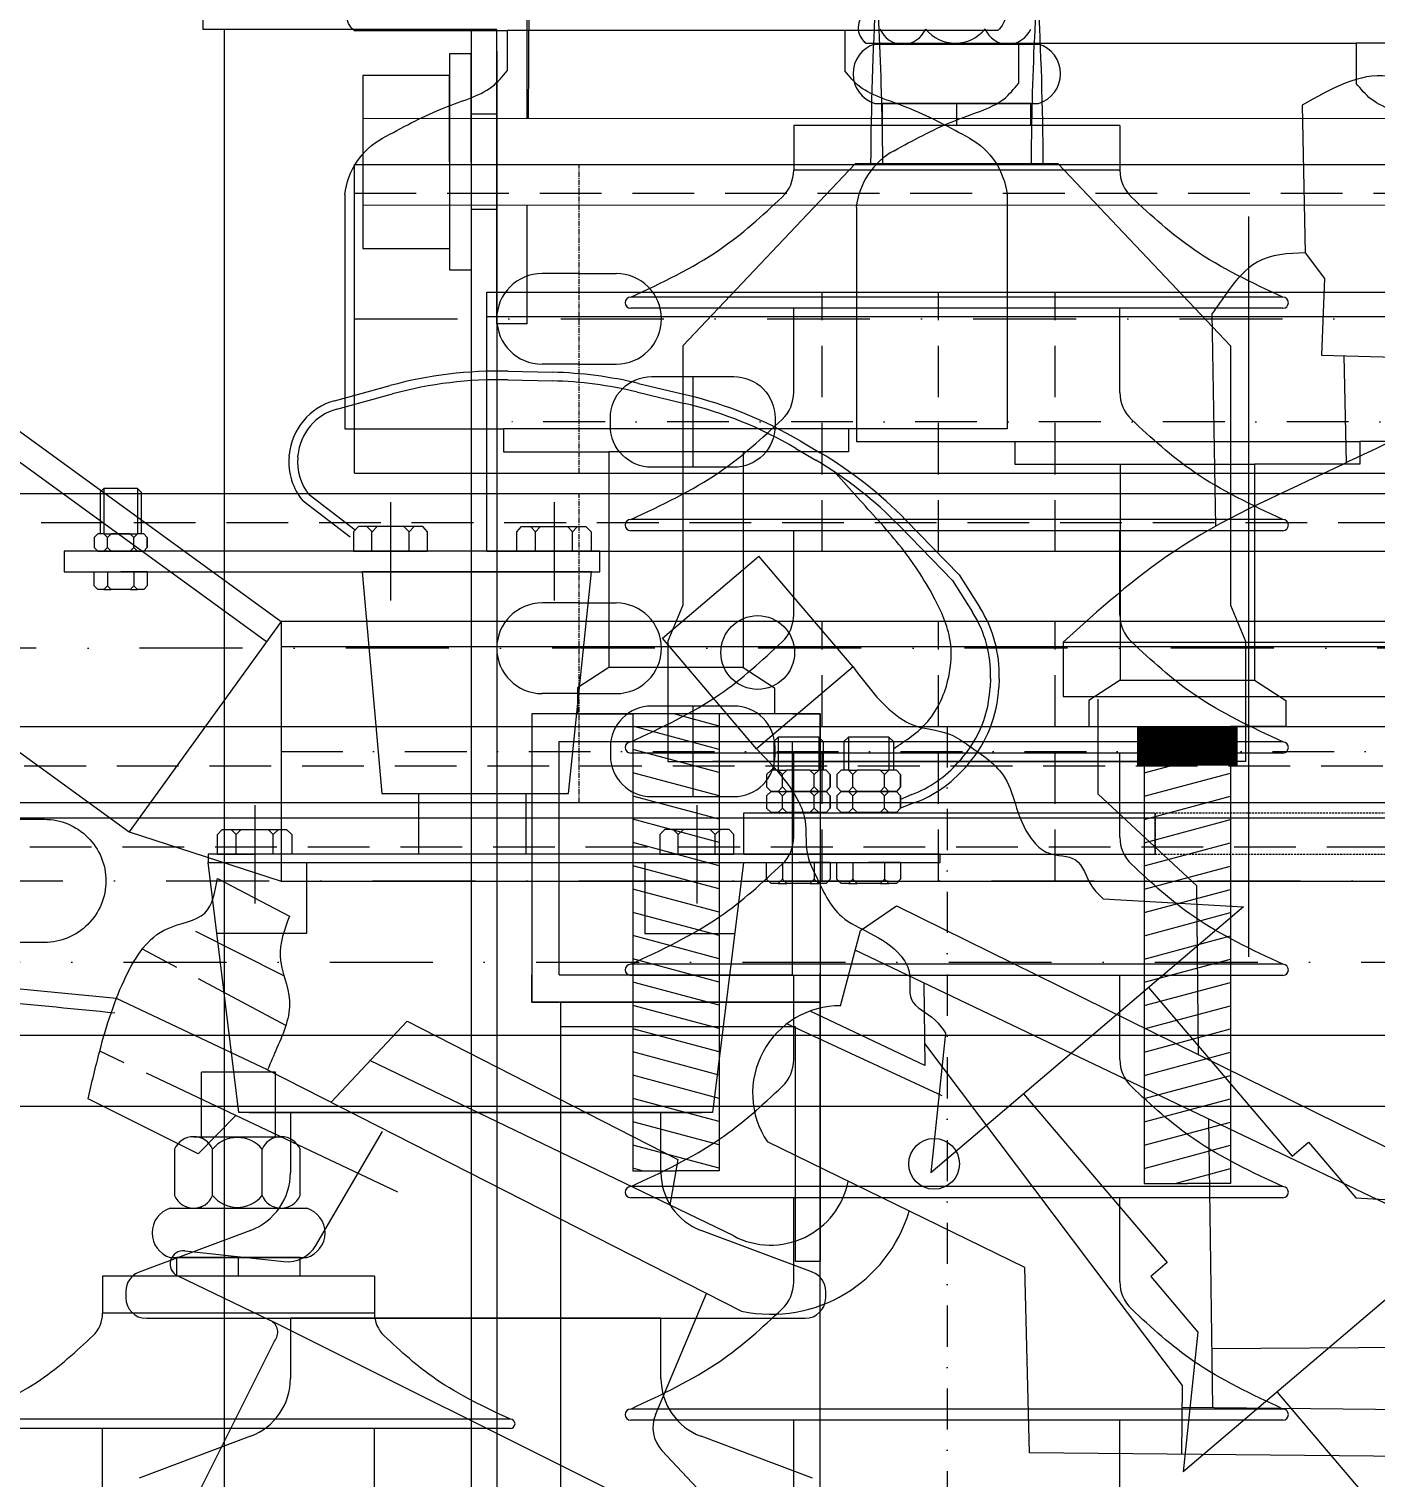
# Model space of a CAD drawing. Header units: metres. Extents: x -423681 to 482285, y -10923 to 168764.
# Drawn here: x -293.2 to 34, y 354.4 to 706.3 of the extents above; entities that cross this region are included whole.
import ezdxf

# ---------------------------------------------------------------- set-up
doc = ezdxf.new("R2010")
doc.units = ezdxf.units.M
for name, pattern in [('ACAD_ISO02W100', [15, 12, -3]), ('CENTER', [2, 1.25, -0.25, 0.25, -0.25]), ('DASHDOT', [1, 0.5, -0.25, 0, -0.25]), ('DASHED', [0.75, 0.5, -0.25])]:
    doc.linetypes.add(name, pattern=pattern)
for name, color, linetype in [('BAO', 7, 'Continuous'), ('CapDien', 10, 'CD_LINE'), ('DANTRAM', 7, 'Continuous'), ('DUONGTAM', 8, 'CENTER'), ('LOPCOT', 2, 'Continuous'), ('phoi', 7, 'Continuous'), ('TEX', 7, 'Continuous')]:
    doc.layers.add(name, color=color, linetype=linetype)
doc.linetypes.add('CD_LINE', pattern='A,10,-0.5,["CD",Standard,S=1,R=0,X=0,Y=-0.5],-2.5', length=13)
doc.linetypes.add('TRACKS', pattern='A,0.15,[130,ltypeshp.shx,S=0.25,R=0,X=0,Y=0],0.15', length=0.3)

# ---------------------------------------------------------------- blocks, each defined once
blk = doc.blocks.new('SUKP35_TR')
at = {"color": 30}
for p, q in [((-139.33, 558.36), (-115.91, 578.29)), ((-93.01, 551.38), (-115.91, 578.29)), ((-116.44, 531.46), (-139.33, 558.36)), ((-93.01, 551.38), (-116.44, 531.46)), ((1.86, 493.12), (-74.11, 428.48)), ((-32.23, 495.04), (1.86, 493.12)), ((-21.22, 473.49), (13.62, 432.54)), ((-70.55, 462.44), (-74.11, 428.48)), ((-51.59, 447.65), (-16.75, 406.7)), ((13.62, 432.54), (17.59, 435.92)), ((17.59, 435.92), (29.07, 422.43)), ((29.07, 422.43), (63.16, 420.52)), ((63.16, 420.52), (-12.81, 355.88)), ((-16.75, 406.7), (-20.72, 403.32)), ((-20.72, 403.32), (-9.25, 389.83)), ((-9.25, 389.83), (-12.81, 355.88)), ((9.99, 375.28), (44.82, 334.33))]:
    blk.add_line(p, q, dxfattribs=at)
blk.add_circle((-116.17, 554.87), 8.95, dxfattribs=at)
for points in [[(-93.01, 551.38), (-89.69, 546.91), (-85.75, 541.59), (-77.28, 536.14), (-70.59, 536.3), (-63.16, 530.99), (-55.8, 526.18), (-53.31, 516.54), (-50.53, 509.77), (-45.15, 505.18), (-37.69, 505.94), (-36.04, 498.64), (-33.23, 495.98), (-32.23, 495.04)], [(-116.44, 531.46), (-112.55, 527.46), (-107.93, 522.71), (-103.91, 513.48), (-105.14, 506.9), (-101.09, 498.72), (-97.52, 490.69), (-88.4, 486.68), (-82.17, 482.86), (-78.49, 476.81), (-80.44, 469.57), (-73.49, 466.77), (-71.32, 463.57), (-70.55, 462.44)]]:
    blk.add_open_spline(points, degree=3, knots=[0, 0, 0, 0, 16.503905, 19.584289, 29.853915, 34.987918, 46.787508, 54.694613, 64.021993, 68.347885, 75.125882, 82.683191, 86.809498, 86.809498, 86.809498, 86.809498], dxfattribs=at)
blk = doc.blocks.new('CSV(1)')
at = {"color": 245}
for p, q in [((-19.87, 451.16), (19.87, 451.16)), ((-13.1, 451.16), (12.41, 451.16)), ((-10.8, 451.16), (-10.8, 451.62)), ((10.8, 451.16), (10.8, 451.38)), ((-19.87, 436.76), (19.87, 436.76)), ((-18, 431.36), (-18, 436.76)), ((18, 436.76), (-18, 436.76)), ((10.8, 436.76), (-10.8, 436.76)), ((0, 431.36), (0, 436.76)), ((18, 431.36), (18, 436.76)), ((-39.6, 431.36), (-39.6, 420.56)), ((39.6, 431.36), (-39.6, 431.36)), ((39.6, 431.36), (39.6, 420.56)), ((39.6, 420.56), (-39.6, 420.56)), ((79.2, 389.7), (-79.2, 389.7)), ((79.2, 387), (-79.2, 387)), ((-39.6, 366.56), (-39.6, 387)), ((39.6, 366.56), (39.6, 387)), ((79.2, 335.7), (-79.2, 335.7)), ((79.2, 333), (-79.2, 333)), ((-39.6, 312.56), (-39.6, 333)), ((39.6, 312.56), (39.6, 333)), ((79.2, 281.7), (-79.2, 281.7)), ((79.2, 279), (-79.2, 279)), ((-39.6, 258.56), (-39.6, 279)), ((39.6, 258.56), (39.6, 279)), ((79.2, 227.7), (-79.2, 227.7)), ((79.2, 225), (-79.2, 225)), ((-39.6, 204.56), (-39.6, 225)), ((39.6, 204.56), (39.6, 225)), ((79.2, 173.7), (-79.2, 173.7)), ((79.2, 171), (-79.2, 171)), ((-39.6, 150.56), (-39.6, 171)), ((39.6, 150.56), (39.6, 171)), ((79.2, 119.7), (-79.2, 119.7)), ((79.2, 117), (-79.2, 117)), ((-39.6, 96.56), (-39.6, 117)), ((39.6, 96.56), (39.6, 117))]:
    blk.add_line(p, q, dxfattribs=at)
for centre, major_axis, start_param, end_param in [((-13.1, 457.19), (-0.01, 6.03), 1.971986, 4.308657), ((-0.34, 460.64), (0, 9.25), 2.250546, 4.033671), ((12.41, 457.19), (0, 6.03), 1.973257, 4.309928), ((-17.67, 443.96), (0, 7.53), 0.297029, 2.844564), ((17.67, 443.96), (0, 7.53), 3.438621, 5.986157), ((-48.6, 420.56), (6.36, 6.36), 4.68444, 5.497787), ((48.6, 420.56), (-6.36, 6.36), 0.785398, 1.598745), ((-79.2, 388.35), (-0.955, 0.955), -0.785398, 2.356194), ((79.2, 388.35), (0.955, 0.955), 3.926991, 7.068583), ((-48.6, 366.56), (6.36, 6.36), 4.68444, 5.497787), ((48.6, 366.56), (-6.36, 6.36), 0.785398, 1.598745), ((-79.2, 334.35), (-0.955, 0.955), -0.785398, 2.356194), ((79.2, 334.35), (0.955, 0.955), 3.926991, 7.068583), ((-48.6, 312.56), (6.36, 6.36), 4.68444, 5.497787), ((48.6, 312.56), (-6.36, 6.36), 0.785398, 1.598745), ((-79.2, 280.35), (-0.955, 0.955), -0.785398, 2.356194), ((79.2, 280.35), (0.955, 0.955), 3.926991, 7.068583), ((-48.6, 258.56), (6.36, 6.36), 4.68444, 5.497787), ((48.6, 258.56), (-6.36, 6.36), 0.785398, 1.598745), ((-79.2, 226.35), (-0.955, 0.955), -0.785398, 2.356194), ((79.2, 226.35), (0.955, 0.955), 3.926991, 7.068583), ((-48.6, 204.56), (6.36, 6.36), 4.68444, 5.497787), ((48.6, 204.56), (-6.36, 6.36), 0.785398, 1.598745), ((-79.2, 172.35), (-0.955, 0.955), -0.785398, 2.356194), ((79.2, 172.35), (0.955, 0.955), 3.926991, 7.068583), ((-48.6, 150.56), (6.36, 6.36), 4.68444, 5.497787), ((48.6, 150.56), (-6.36, 6.36), 0.785398, 1.598745), ((-79.2, 118.35), (-0.955, 0.955), -0.785398, 2.356194), ((79.2, 118.35), (0.955, 0.955), 3.926991, 7.068583)]:
    blk.add_ellipse(centre, major_axis=major_axis, ratio=1, start_param=start_param, end_param=end_param, dxfattribs=at)
for points in [[(-79.2, 389.7), (-71.74, 393.19), (-58.24, 399.49), (-47.25, 409.45), (-42.42, 414.02)], [(79.2, 389.7), (71.74, 393.19), (58.24, 399.49), (47.25, 409.45), (42.42, 414.02)], [(-79.2, 335.7), (-71.74, 339.19), (-58.24, 345.49), (-47.25, 355.45), (-42.42, 360.02)], [(79.2, 335.7), (71.74, 339.19), (58.24, 345.49), (47.25, 355.45), (42.42, 360.02)], [(-79.2, 281.7), (-71.74, 285.19), (-58.24, 291.49), (-47.25, 301.45), (-42.42, 306.02)], [(79.2, 281.7), (71.74, 285.19), (58.24, 291.49), (47.25, 301.45), (42.42, 306.02)], [(-79.2, 227.7), (-71.74, 231.19), (-58.24, 237.49), (-47.25, 247.45), (-42.42, 252.02)], [(79.2, 227.7), (71.74, 231.19), (58.24, 237.49), (47.25, 247.45), (42.42, 252.02)], [(-79.2, 173.7), (-71.74, 177.19), (-58.24, 183.49), (-47.25, 193.45), (-42.42, 198.02)], [(79.2, 173.7), (71.74, 177.19), (58.24, 183.49), (47.25, 193.45), (42.42, 198.02)], [(-79.2, 119.7), (-71.74, 123.19), (-58.24, 129.49), (-47.25, 139.45), (-42.42, 144.02)], [(79.2, 119.7), (71.74, 123.19), (58.24, 129.49), (47.25, 139.45), (42.42, 144.02)]]:
    blk.add_open_spline(points, degree=3, knots=[0, 0, 0, 0, 13.624335, 24.640842, 24.640842, 24.640842, 24.640842], dxfattribs=at)
blk = doc.blocks.new('ssaaads')
at = {"color": 30}
for p, q in [((764145.04, -242554.07), (764103.2, -242598.27)), ((764145.04, -242554.07), (764103.2, -242598.27)), ((764145.04, -242554.07), (764194.36, -242554.07)), ((764194.36, -242554.07), (764145.04, -242554.07)), ((764194.36, -242554.07), (764236.2, -242598.27)), ((764194.36, -242554.07), (764236.2, -242598.27)), ((764103.2, -242598.27), (764103.2, -242661.24)), ((764103.2, -242598.27), (764103.2, -242661.24)), ((764236.2, -242598.27), (764236.2, -242661.24)), ((764236.2, -242598.27), (764236.2, -242661.24)), ((764103.2, -242661.24), (764099.54, -242670.03)), ((764103.2, -242661.24), (764099.54, -242670.03)), ((764236.2, -242661.24), (764239.86, -242670.03)), ((764236.2, -242661.24), (764239.86, -242670.03)), ((764099.54, -242670.03), (764099.54, -242699.23)), ((764099.54, -242670.03), (764099.54, -242699.23)), ((764239.86, -242670.03), (764239.86, -242699.23)), ((764239.86, -242670.03), (764239.86, -242699.23)), ((764099.54, -242699.23), (764110.41, -242699.23)), ((764099.54, -242699.23), (764110.41, -242699.23)), ((764110.41, -242699.23), (764228.99, -242699.23)), ((764228.99, -242699.23), (764110.41, -242699.23)), ((764239.86, -242699.23), (764228.99, -242699.23)), ((764239.86, -242699.23), (764228.99, -242699.23))]:
    blk.add_line(p, q, dxfattribs=at)
for points, knots in [([(764068.67, -242261.6), (764085.22, -242283.64), (764139.94, -242361.43), (764176.17, -242411.08), (764188.02, -242480.23), (764190.38, -242526.1), (764190.64, -242554.07)], [0, 0, 0, 0, 49.856645, 119.034045, 180.781689, 256.504116, 256.504116, 256.504116, 256.504116]), ([(764270.73, -242261.6), (764254.18, -242283.64), (764199.46, -242361.43), (764163.23, -242411.08), (764151.38, -242480.23), (764149.02, -242526.1), (764148.76, -242554.07)], [0, 0, 0, 0, 49.856645, 119.034045, 180.781689, 256.504116, 256.504116, 256.504116, 256.504116]), ([(764050.3, -242301.72), (764053.31, -242306.06), (764056.33, -242310.41), (764061.88, -242318.35), (764064.39, -242321.93), (764068.46, -242327.71), (764102.19, -242375.21), (764104.47, -242378.42), (764105.19, -242379.44), (764106.62, -242381.47), (764107.34, -242382.47), (764109.46, -242385.46), (764110.85, -242387.43), (764114.95, -242393.25), (764117.57, -242397.03), (764122.48, -242404.42), (764124.78, -242408.03), (764128.99, -242415.07), (764130.9, -242418.5), (764133.15, -242422.98), (764133.69, -242424.09), (764134.61, -242426.08), (764135.01, -242426.96), (764135.63, -242428.4), (764135.88, -242428.97), (764136.31, -242430.01), (764136.5, -242430.49), (764136.88, -242431.45), (764137.07, -242431.93), (764137.62, -242433.4), (764137.98, -242434.4), (764139.03, -242437.43), (764139.69, -242439.52), (764141.54, -242445.9), (764142.61, -242450.38), (764144.5, -242459.78), (764145.32, -242464.69), (764146.34, -242471.88), (764146.63, -242474.01), (764147.05, -242477.4), (764147.2, -242478.64), (764147.65, -242482.4), (764147.92, -242484.91), (764148.45, -242489.94), (764148.69, -242492.45), (764149.38, -242500.01), (764149.77, -242505.05), (764150.78, -242520.23), (764151.22, -242530.4), (764151.56, -242545.1), (764151.63, -242549.58), (764151.67, -242554.07)], [19.221874, 19.221874, 19.221874, 19.221874, 45.606508, 45.606508, 67.21882, 67.21882, 80.420944, 80.420944, 86.529015, 86.529015, 92.637087, 92.637087, 104.853231, 104.853231, 129.285519, 129.285519, 153.717806, 153.717806, 178.150094, 178.150094, 186.32468, 186.32468, 192.861047, 192.861047, 197.148528, 197.148528, 200.748647, 200.748647, 204.348767, 204.348767, 211.549006, 211.549006, 225.949485, 225.949485, 254.27256, 254.27256, 282.595634, 282.595634, 294.279768, 294.279768, 300.975445, 300.975445, 314.3668, 314.3668, 327.758154, 327.758154, 354.540864, 354.540864, 408.106282, 408.106282, 431.532673, 431.532673, 431.532673, 431.532673]), ([(764289.1, -242301.72), (764286.09, -242306.06), (764283.07, -242310.41), (764277.52, -242318.35), (764275.01, -242321.93), (764270.94, -242327.71), (764237.21, -242375.21), (764234.93, -242378.42), (764234.21, -242379.44), (764232.78, -242381.47), (764232.06, -242382.47), (764229.94, -242385.46), (764228.55, -242387.43), (764224.45, -242393.25), (764221.84, -242397.03), (764216.92, -242404.42), (764214.62, -242408.03), (764210.41, -242415.07), (764208.5, -242418.5), (764206.25, -242422.98), (764205.71, -242424.09), (764204.79, -242426.08), (764204.39, -242426.96), (764203.77, -242428.4), (764203.52, -242428.97), (764203.09, -242430.01), (764202.9, -242430.49), (764202.52, -242431.45), (764202.33, -242431.93), (764201.78, -242433.4), (764201.42, -242434.4), (764200.37, -242437.43), (764199.71, -242439.52), (764197.86, -242445.9), (764196.79, -242450.38), (764194.9, -242459.78), (764194.08, -242464.69), (764193.06, -242471.88), (764192.78, -242474.01), (764192.35, -242477.4), (764192.2, -242478.64), (764191.75, -242482.4), (764191.48, -242484.91), (764190.95, -242489.94), (764190.71, -242492.45), (764190.02, -242500.01), (764189.63, -242505.05), (764188.62, -242520.23), (764188.19, -242530.4), (764187.84, -242545.1), (764187.77, -242549.58), (764187.73, -242554.07)], [19.221874, 19.221874, 19.221874, 19.221874, 45.606508, 45.606508, 67.21882, 67.21882, 80.420944, 80.420944, 86.529015, 86.529015, 92.637087, 92.637087, 104.853231, 104.853231, 129.285519, 129.285519, 153.717806, 153.717806, 178.150094, 178.150094, 186.32468, 186.32468, 192.861047, 192.861047, 197.148528, 197.148528, 200.748647, 200.748647, 204.348767, 204.348767, 211.549006, 211.549006, 225.949485, 225.949485, 254.27256, 254.27256, 282.595634, 282.595634, 294.279768, 294.279768, 300.975445, 300.975445, 314.3668, 314.3668, 327.758154, 327.758154, 354.540864, 354.540864, 408.106282, 408.106282, 431.532673, 431.532673, 431.532673, 431.532673])]:
    blk.add_open_spline(points, degree=3, knots=knots, dxfattribs=at)
blk = doc.blocks.new('SUKP35_CHIA_PHA')
at = {"xscale": -1}
blk.add_blockref('ssaaads', (764101.88, 243227.64), dxfattribs=at)
at = {"ltscale": 125}
blk.add_blockref('CSV(1)', (-67.82, 251.45), dxfattribs=at)
blk = doc.blocks.new('Chỗ thao tác CD (loại đơn)')
at = {"color": 0}
for p, q in [((-185.8, 692.69), (-185.8, 655.5)), ((-185.8, 692.6), (-185.8, 655.41))]:
    blk.add_line(p, q, dxfattribs=at)
for points in [[(216.61, 684.55), (-212.05, 684.5)], [(-212.05, 663.5), (216.61, 663.55)]]:
    blk.add_lwpolyline(points, dxfattribs=at)
at = {"layer": 'DANTRAM', "linetype": 'Continuous'}
for p, q in [((-250.9, 713.47), (-250.9, 706.12)), ((-172.15, 684.5), (-172.15, 713.47)), ((-179.5, 706.12), (-250.9, 706.12)), ((-245.65, -16.55), (-245.65, 706.12)), ((-185.8, 706.12), (-185.8, -16.55)), ((-179.5, 634.72), (-179.5, 706.12)), ((-179.5, 700.87), (-179.5, -16.55)), ((-191.05, 700.26), (-191.05, 647.76)), ((-185.8, 700.26), (-191.05, 700.26)), ((-185.8, 674.01), (-185.8, 700.26)), ((-212.05, 695.01), (-212.05, 653.01)), ((-191.05, 695.01), (-212.05, 695.01)), ((-191.05, 674.01), (-191.05, 695.01)), ((-179.5, 685.56), (-185.8, 685.56)), ((-179.5, 662.46), (-185.8, 662.46)), ((-172.15, 634.72), (-172.15, 663.5)), ((-212.05, 653.01), (-191.05, 653.01)), ((-191.05, 647.76), (-185.8, 647.76)), ((-172.15, 634.72), (-179.5, 634.72))]:
    blk.add_line(p, q, dxfattribs=at)
at = {"layer": 'LOPCOT', "color": 2}
blk.add_line((-171.83, 684.5), (-171.64, 713.47), dxfattribs=at)
blk = doc.blocks.new('TUBV_NHANH')
blk.add_blockref('Chỗ thao tác CD (loại đơn)', (0, 0))
blk = doc.blocks.new('TUBV_NHANHKEP')
at = {"color": 8, "linetype": 'DASHDOT', "ltscale": 50}
for p, q in [((-214.11, 635.89), (1307.02, 635.89)), ((309.78, 555.89), (-1211.35, 555.89))]:
    blk.add_line(p, q, dxfattribs=at)
at = {"layer": 'BAO', "color": 8, "linetype": 'DASHED', "ltscale": 30}
for p, q in [((-214.11, 666.39), (1307.02, 666.39)), ((309.78, 586.39), (-1211.35, 586.39))]:
    blk.add_line(p, q, dxfattribs=at)
at = {"layer": 'DANTRAM', "linetype": 'Continuous'}
for p, q in [((-214.11, 673.39), (1307.02, 673.39)), ((-214.11, 598.39), (-214.11, 673.39)), ((-159.55, 646.89), (-168.55, 646.89)), ((-159.55, 646.89), (-150.55, 646.89)), ((-159.55, 624.89), (-168.55, 624.89)), ((-159.55, 624.89), (-150.55, 624.89)), ((-214.11, 598.39), (1002.86, 598.39)), ((309.78, 593.39), (-1211.35, 593.39)), ((-159.55, 566.89), (-168.55, 566.89)), ((-159.55, 566.89), (-150.55, 566.89)), ((-159.55, 544.89), (-168.55, 544.89)), ((-159.55, 544.89), (-150.55, 544.89)), ((309.78, 518.39), (-907.19, 518.39))]:
    blk.add_line(p, q, dxfattribs=at)
for centre, start, end in [((-168.55, 635.89), 90, 270), ((-150.55, 635.89), 270, 90), ((-168.55, 555.89), 90, 270), ((-150.55, 555.89), 270, 90)]:
    blk.add_arc(centre, 11, start, end, dxfattribs=at)
at = {"layer": 'DUONGTAM', "linetype": 'CENTER'}
for p, q in [((-159.55, 598.39), (-159.55, 673.39)), ((-159.55, 518.39), (-159.55, 593.39))]:
    blk.add_line(p, q, dxfattribs=at)
blk = doc.blocks.new('GIADAO_CPDT')
at = {"color": 7}
for points, knots in [([(-271.94, 470.85), (-378.67, 481.43), (-546.75, 498.1), (-711.39, 354.37), (-819.76, 174.1), (-834.09, 21.79), (-843.94, -82.98)], [0, 0, 0, 0, 304.405933, 479.383725, 619.787811, 929.266821, 929.266821, 929.266821, 929.266821]), ([(-272.29, 467.3), (-291.32, 469.18), (-310.32, 471.07), (-362.49, 475.46), (-395.42, 477.35), (-459.55, 476.17), (-490.74, 473.09), (-528.79, 464.02), (-536.9, 461.75), (-551.85, 456.89), (-558.72, 454.37), (-571.54, 449.09), (-577.5, 446.37), (-589.3, 440.49), (-595.12, 437.33), (-612.52, 427.15), (-623.85, 419.49), (-647.27, 401.66), (-659.26, 391.28), (-678.84, 372.37), (-686.71, 364.16), (-700.97, 348.2), (-707.42, 340.51), (-719.8, 324.84), (-725.73, 316.84), (-742.75, 292.44), (-753.06, 275.61), (-768.15, 247.31), (-773.59, 236.12), (-783.57, 213.42), (-788.11, 201.9), (-796.38, 178.58), (-800.12, 166.77), (-810.31, 130.95), (-815.73, 106.56), (-829.05, 32.74), (-834.18, -17.74), (-839.46, -73.39), (-839.92, -78.35), (-840.39, -83.31)], [0, 0, 0, 0, 54.251292, 54.251292, 149.797477, 149.797477, 245.343663, 245.343663, 271.643996, 271.643996, 294.521942, 294.521942, 314.912304, 314.912304, 335.302667, 335.302667, 376.641892, 376.641892, 423.681203, 423.681203, 457.217684, 457.217684, 486.899845, 486.899845, 516.582007, 516.582007, 575.946329, 575.946329, 613.720119, 613.720119, 651.493908, 651.493908, 689.267698, 689.267698, 764.815277, 764.815277, 914.60452, 914.60452, 929.266821, 929.266821, 929.266821, 929.266821])]:
    blk.add_open_spline(points, degree=3, knots=knots, dxfattribs=at)
at = {"layer": 'phoi', "color": 7}
for p, q in [((16.05, 687.78), (16.83, 651.96)), ((16.83, 651.96), (21.51, 645.73)), ((21.51, 645.73), (20.73, 627.04)), ((-4.88, 585.55), (-5.78, 637.17)), ((20.73, 627.04), (52.7, 626.26)), ((26.16, 626.91), (26.76, 600.93)), ((-41.97, 557.4), (231.82, 557.4)), ((-41.97, 557.4), (-41.97, 544.16)), ((-41.97, 544.16), (231.82, 544.16)), ((-33.49, 520.45), (-33.49, 543.52)), ((-9.53, 498.24), (-33.49, 520.45)), ((-247.41, 499.98), (-229.87, 490.84)), ((-9.12, 457.19), (-9.53, 498.24)), ((-91.24, 487.37), (-82.47, 493.34)), ((-82.47, 493.34), (99.59, 403.62)), ((-96.02, 469.08), (-91.24, 487.37)), ((95.2, 392.89), (-92.48, 482.6)), ((-75.83, 474.64), (-75.57, 454.59)), ((-235.21, 453.54), (-271.94, 470.85)), ((-219.74, 445.66), (-201.34, 465.34)), ((-201.34, 465.34), (-135.54, 431.73)), ((-71.33, 447.19), (-109.11, 464.68)), ((-75.57, 454.59), (-103.43, 467.8)), ((-75.64, 459.88), (-13.1, 376.88)), ((-121.98, 413.17), (-210.38, 455.81)), ((-235.21, 453.54), (-120.07, 394.91)), ((-252.04, 433.09), (-278.82, 446.45)), ((-242.91, 442.43), (-252.04, 433.09)), ((-203.59, 423.83), (-242.91, 442.43)), ((-6.65, 441.57), (-5.69, 371.6)), ((-223.47, 410.88), (-207.33, 438.55)), ((-51.32, 405.48), (-113.82, 436.03)), ((-135.54, 431.73), (-137.55, 420.69)), ((-255.32, 409.56), (-231.27, 406.94)), ((-50.16, 360.5), (-51.32, 405.48)), ((-234.55, 392.67), (-257.06, 403.48)), ((-141, 369.71), (-128.58, 399.24)), ((-148.9, 349.91), (-234.5, 392.65)), ((-258.74, 337.18), (-233.55, 387.63)), ((-5.89, 385.88), (94.81, 386.43)), ((-13.1, 376.88), (-13.27, 360.14)), ((83.79, 370.53), (-13.15, 371.48)), ((-122.91, 343.46), (-139.46, 361.11)), ((43.78, 359.58), (-50.16, 360.5))]:
    blk.add_line(p, q, dxfattribs=at)
at = {"layer": 'phoi', "color": 7, "linetype": 'ACAD_ISO02W100', "ltscale": 2}
for p, q in [((-231.23, 476.34), (-256.35, 488.95)), ((-230.77, 464.32), (-265.63, 482.86)), ((-242.91, 442.43), (-275.98, 458.07))]:
    blk.add_line(p, q, dxfattribs=at)
at = {"layer": 'phoi', "color": 7}
blk.add_circle((-73.33, 430.68), 6.17, dxfattribs=at)
for centre, radius, start, end in [((-96.17, 447.84), 21.24, 89.5845, 213.8), ((-113.03, 430.16), 19.2, 242.2076, 348.8239), ((-112.92, 429.15), 34.98, 258.2038, 343.473), ((-255.67, 406.37), 3.21, 83.7859, 244.345), ((-230.4, 414.92), 8.02, 263.7859, 329.7512), ((-235.94, 389.78), 3.21, 318.0024, 64.345), ((-133.61, 366.6), 8.02, 157.1879, 223.1532)]:
    blk.add_arc(centre, radius, start, end, dxfattribs=at)
for points, knots in [([(51.14, 687.78), (46.42, 690.98), (35.22, 698.56), (23.08, 691.73), (16.05, 687.78)], [0, 0, 0, 0, 15.957395, 37.881759, 37.881759, 37.881759, 37.881759]), ([(16.83, 651.96), (12.65, 651.76), (5, 651.4), (-1.41, 643.52), (-4.52, 639), (-5.78, 637.17)], [0, 0, 0, 0, 11.932505, 21.850548, 28.586632, 28.586632, 28.586632, 28.586632]), ([(231.82, 557.4), (223.24, 564.72), (203.26, 581.76), (166.76, 602.17), (126.31, 625.34), (72.63, 624.1), (28.32, 601.02), (-14.18, 582.45), (-33.33, 565.19), (-41.97, 557.4)], [0, 0, 0, 0, 33.746737, 78.531901, 125.631967, 170.860317, 232.100944, 274.290825, 308.957256, 308.957256, 308.957256, 308.957256]), ([(-278.82, 446.45), (-277.9, 450.34), (-275.51, 460.55), (-270.97, 475.12), (-262.44, 488.68), (-249.13, 489.84), (-247.96, 496.72), (-247.41, 499.98)], [0, 0, 0, 0, 11.957219, 31.369404, 46.492403, 56.402991, 65.316599, 65.316599, 65.316599, 65.316599]), ([(-229.87, 490.84), (-231.12, 487.55), (-233.69, 480.71), (-228.07, 470), (-232.17, 460.65), (-234.46, 455.3), (-235.21, 453.54)], [0, 0, 0, 0, 10.159253, 21.061707, 32.88314, 38.68319, 38.68319, 38.68319, 38.68319])]:
    blk.add_open_spline(points, degree=3, knots=knots, dxfattribs=at)
blk = doc.blocks.new('GiadoCDLD')
at = {"color": 8}
for p, q in [((0, -650.12), (0, -749.88)), ((-235, -674.5), (185, -674.5)), ((135, -689), (135, -711))]:
    blk.add_line(p, q, dxfattribs=at)
at = {"color": 8, "linetype": 'DASHED', "ltscale": 25}
for p, q in [((47, -731.5), (47, -668.5)), ((75.28, -731.5), (75.28, -668.5)), ((103.57, -731.5), (103.57, -668.5))]:
    blk.add_line(p, q, dxfattribs=at)
at = {"color": 8, "linetype": 'DASHDOT', "ltscale": 30}
blk.add_line((-235, -700), (185, -700), dxfattribs=at)
at = {"color": 2}
blk.add_lwpolyline([(-235, -731.5), (185, -731.5), (185, -668.5), (-235, -668.5)], close=True, dxfattribs=at)
blk.add_lwpolyline([(125, -711), (145, -711, 0.414214), (155, -701), (155, -699, 0.414214), (145, -689), (125, -689, 0.414214), (115, -699), (115, -701, 0.414214)], format="xyb", close=True, dxfattribs=at)
blk = doc.blocks.new('crossarm_brace')
at = {"color": 8}
for p, q in [((-1207.19, 1263.86), (-235.47, 557.5)), ((3.05, 580.74), (3.05, 480.98)), ((-231.95, 556.36), (188.05, 556.36)), ((-131.95, 541.86), (-131.95, 519.86))]:
    blk.add_line(p, q, dxfattribs=at)
at = {"color": 2}
for p, q in [((-1203.52, 1190.86), (-268.87, 511.31)), ((-1096.01, 1190.86), (-231.95, 562.36)), ((-268.87, 511.31), (-231.95, 499.36))]:
    blk.add_line(p, q, dxfattribs=at)
at = {"color": 8, "linetype": 'TRACKS', "ltscale": 1.25}
blk.add_line((-231.95, 562.36), (-268.87, 511.31), dxfattribs=at)
at = {"color": 8, "linetype": 'DASHED', "ltscale": 25}
for p, q in [((-100.52, 499.36), (-100.52, 562.36)), ((-72.24, 499.36), (-72.24, 562.36)), ((-43.95, 499.36), (-43.95, 562.36))]:
    blk.add_line(p, q, dxfattribs=at)
at = {"color": 8, "linetype": 'DASHDOT', "ltscale": 30}
blk.add_line((-231.95, 530.86), (188.05, 530.86), dxfattribs=at)
at = {"color": 2}
blk.add_lwpolyline([(-231.95, 499.36), (188.05, 499.36), (188.05, 562.36), (-231.95, 562.36)], close=True, dxfattribs=at)
blk.add_lwpolyline([(-141.95, 519.86), (-121.95, 519.86, 0.414214), (-111.95, 529.86), (-111.95, 531.86, 0.414214), (-121.95, 541.86), (-141.95, 541.86, 0.414214), (-151.95, 531.86), (-151.95, 529.86, 0.414214)], format="xyb", close=True, dxfattribs=at)
at = {"xscale": -1}
blk.add_blockref('GiadoCDLD', (3.05, 1310.86), dxfattribs=at)
blk = doc.blocks.new('XA_GIANG_T2')
blk.add_blockref('crossarm_brace', (0, 0))
blk = doc.blocks.new('CSV_35KV')
at = {"color": 8, "linetype": 'DASHDOT', "ltscale": 20}
blk.add_line((-70.15, 536.97), (-70.15, -97.47), dxfattribs=at)
at = {"color": 3, "linetype": 'ByBlock', "ltscale": 2}
for p, q in [((-19.66, 515.88), (-119.66, 515.88)), ((-119.66, 515.88), (-119.66, 505.88)), ((-19.66, 505.88), (-19.66, 515.88)), ((-119.66, 505.88), (-19.66, 505.88))]:
    blk.add_line(p, q, dxfattribs=at)
at = {"color": 8, "linetype": 'DASHED'}
for p, q in [((190.34, 515.88), (-19.66, 515.88)), ((-19.66, 515.88), (-19.66, 505.88)), ((-19.66, 505.88), (190.34, 505.88))]:
    blk.add_line(p, q, dxfattribs=at)
at = {"color": 8, "linetype": 'ByBlock', "ltscale": 2}
for p, q in [((-229.66, 443.18), (-229.66, 428.57)), ((-139.66, 443.18), (-229.66, 443.18)), ((-229.66, 443.18), (-229.66, 443.18)), ((-139.66, 428.57), (-139.66, 443.18)), ((-239.39, 414.53), (-266.41, 404.39)), ((-102.9, 404.39), (-129.92, 414.53)), ((-269.66, 399.71), (-269.66, 398.18)), ((-99.66, 398.18), (-99.66, 399.71)), ((-264.66, 393.18), (-104.66, 393.18)), ((-229.66, 393.18), (-229.66, 378.57)), ((-139.66, 393.18), (-229.66, 393.18)), ((-229.66, 393.18), (-229.66, 393.18)), ((-139.66, 378.57), (-139.66, 393.18)), ((-239.39, 364.53), (-266.41, 354.39)), ((-102.9, 354.39), (-129.92, 364.53))]:
    blk.add_line(p, q, dxfattribs=at)
for centre, radius, start, end in [((-244.66, 428.57), 15, 290.556, 0), ((-124.66, 428.57), 15, 180, 249.444), ((-264.66, 399.71), 5, 110.556, 180), ((-104.66, 399.71), 5, 360, 69.444), ((-264.66, 398.18), 5, 180, 270), ((-104.66, 398.18), 5, 270, 0), ((-244.66, 378.57), 15, 290.556, 0), ((-124.66, 378.57), 15, 180, 249.444)]:
    blk.add_arc(centre, radius, start, end, dxfattribs=at)
at = {"layer": 'BAO', "color": 3}
for p, q in [((-176.77, 623.18), (-166.01, 622.92)), ((-218.95, 616), (-205.44, 619.68)), ((-176.82, 621.08), (-166.06, 620.82)), ((-145.09, 620.19), (-133.43, 617.4)), ((-218.4, 613.98), (-204.89, 617.66)), ((-145.58, 618.15), (-133.92, 615.36)), ((-105.86, 606.25), (-100.99, 603.37)), ((-229.98, 602.49), (-229.95, 602.86)), ((-227.89, 602.3), (-227.86, 602.67)), ((-106.93, 604.44), (-102.06, 601.56)), ((-274.99, 594.7), (-275.88, 593.81)), ((-266.77, 594.7), (-274.99, 594.7)), ((-274.99, 594.7), (-274.99, 583.72)), ((-266.77, 594.7), (-266.77, 583.72)), ((-266.77, 594.7), (-265.88, 593.81)), ((-275.88, 593.81), (-275.88, 583.72)), ((-265.88, 593.81), (-265.88, 583.72)), ((-215.18, 582.88), (-226.61, 591.62)), ((-213.91, 584.55), (-225.13, 593.13)), ((-205.36, 591.38), (-205.36, 567.49)), ((-165.64, 591.38), (-165.64, 567.49)), ((-213.11, 585.44), (-214.36, 584.19)), ((-214.36, 584.19), (-214.36, 579.44)), ((-211.1, 585.44), (-213.11, 585.44)), ((-199.61, 585.44), (-211.1, 585.44)), ((-209.85, 584.19), (-211.1, 585.44)), ((-209.86, 579.44), (-209.86, 584.2)), ((-208.6, 585.44), (-209.85, 584.19)), ((-204.1, 585.44), (-208.6, 585.44)), ((-202.11, 585.44), (-204.1, 585.44)), ((-200.86, 584.19), (-202.11, 585.44)), ((-199.61, 585.44), (-200.86, 584.19)), ((-200.86, 579.44), (-200.86, 584.19)), ((-197.48, 585.44), (-199.61, 585.44)), ((-196.36, 584.19), (-197.48, 585.44)), ((-196.36, 579.44), (-196.36, 584.19)), ((-174.64, 584.19), (-173.51, 585.44)), ((-174.64, 579.44), (-174.64, 584.19)), ((-173.51, 585.44), (-171.39, 585.44)), ((-171.39, 585.44), (-159.9, 585.44)), ((-171.39, 585.44), (-170.14, 584.19)), ((-170.14, 584.19), (-168.89, 585.44)), ((-170.14, 579.44), (-170.14, 584.19)), ((-168.89, 585.44), (-166.9, 585.44)), ((-166.9, 585.44), (-162.4, 585.44)), ((-162.4, 585.44), (-161.15, 584.19)), ((-161.15, 584.19), (-159.9, 585.44)), ((-161.14, 579.44), (-161.14, 584.2)), ((-159.9, 585.44), (-157.89, 585.44)), ((-157.89, 585.44), (-156.64, 584.19)), ((-156.64, 584.19), (-156.64, 579.44)), ((-81.68, 585.53), (-68.89, 572.38)), ((-80.18, 587), (-67.23, 573.69)), ((-276.42, 583.72), (-277.31, 582.83)), ((-277.31, 582.83), (-277.31, 580.33)), ((-274.98, 583.72), (-276.42, 583.72)), ((-274.99, 583.72), (-266.78, 583.72)), ((-274.09, 582.83), (-274.98, 583.72)), ((-274.1, 580.32), (-274.1, 582.84)), ((-273.2, 583.72), (-274.09, 582.83)), ((-268.56, 583.72), (-273.2, 583.72)), ((-267.67, 582.83), (-268.56, 583.72)), ((-268.56, 583.72), (-268.56, 583.72)), ((-266.78, 583.72), (-267.67, 582.83)), ((-267.67, 580.33), (-267.67, 582.83)), ((-265.26, 583.72), (-266.78, 583.72)), ((-264.45, 582.83), (-265.26, 583.72)), ((-264.45, 580.33), (-264.45, 582.83)), ((-264.45, 582.83), (-264.45, 580.33)), ((-154.53, 579.44), (-284.66, 579.44)), ((-284.66, 579.44), (-284.66, 574.44)), ((-276.42, 579.44), (-277.31, 580.33)), ((-276.42, 579.44), (-265.26, 579.44)), ((-274.98, 579.44), (-276.42, 579.44)), ((-274.09, 580.33), (-274.98, 579.44)), ((-273.2, 579.44), (-274.09, 580.33)), ((-268.56, 579.44), (-273.2, 579.44)), ((-265.26, 579.44), (-270.88, 579.44)), ((-267.67, 580.33), (-268.56, 579.44)), ((-268.56, 579.44), (-268.56, 579.44)), ((-266.78, 579.44), (-267.67, 580.33)), ((-265.26, 579.44), (-266.78, 579.44)), ((-264.45, 580.33), (-265.26, 579.44)), ((-214.36, 579.44), (-196.36, 579.44)), ((-196.36, 579.44), (-205.36, 579.44)), ((-174.64, 579.44), (-165.64, 579.44)), ((-156.64, 579.44), (-174.64, 579.44)), ((-154.53, 574.44), (-154.53, 579.44)), ((-284.66, 574.44), (-154.53, 574.44)), ((-277.31, 571.05), (-277.31, 574.44)), ((-277.31, 574.44), (-264.45, 574.44)), ((-274.1, 574.44), (-274.1, 571.04)), ((-264.45, 574.44), (-270.88, 574.44)), ((-267.67, 574.44), (-267.67, 571.05)), ((-264.45, 574.44), (-264.45, 571.05)), ((-156.52, 574.44), (-212.22, 574.44)), ((-212.22, 574.44), (-207.45, 520.62)), ((-162.14, 520.62), (-156.52, 574.44)), ((-67.23, 573.69), (-62.2, 565.77)), ((-276.42, 570.15), (-277.31, 571.05)), ((-274.98, 570.15), (-276.42, 570.15)), ((-274.09, 571.05), (-274.98, 570.15)), ((-274.98, 570.15), (-273.2, 570.15)), ((-273.2, 570.15), (-274.09, 571.05)), ((-268.56, 570.15), (-273.2, 570.15)), ((-267.67, 571.05), (-268.56, 570.15)), ((-268.56, 570.15), (-266.78, 570.15)), ((-268.56, 570.15), (-268.56, 570.15)), ((-266.78, 570.15), (-267.67, 571.05)), ((-265.26, 570.15), (-266.78, 570.15)), ((-264.45, 571.05), (-265.26, 570.15)), ((-68.89, 572.38), (-63.97, 564.64)), ((-59.64, 548.59), (-59.72, 546.47)), ((-57.54, 548.51), (-57.62, 546.39)), ((-111.21, 534.32), (-112.28, 533.25)), ((-112.28, 533.25), (-112.28, 526.29)), ((-101.36, 534.32), (-111.21, 534.32)), ((-111.21, 534.32), (-111.21, 526.29)), ((-101.36, 534.32), (-101.36, 526.29)), ((-101.36, 534.32), (-100.28, 533.25)), ((-100.28, 533.25), (-100.28, 526.29)), ((-94.15, 534.32), (-95.22, 533.25)), ((-95.22, 533.25), (-95.22, 526.29)), ((-84.29, 534.32), (-94.15, 534.32)), ((-94.15, 534.32), (-94.15, 526.29)), ((-84.29, 534.32), (-84.29, 526.29)), ((-84.29, 534.32), (-83.22, 533.25)), ((-83.22, 533.25), (-83.22, 526.29)), ((-66.55, 529.24), (-67.46, 528.19)), ((-64.97, 527.87), (-65.88, 526.82)), ((-112.93, 526.29), (-114, 525.22)), ((-114, 525.22), (-114, 522.22)), ((-111.21, 526.29), (-112.93, 526.29)), ((-111.21, 526.29), (-109.06, 526.29)), ((-110.14, 525.22), (-111.21, 526.29)), ((-110.15, 522.2), (-110.15, 525.23)), ((-109.06, 526.29), (-110.14, 525.22)), ((-103.5, 526.29), (-109.06, 526.29)), ((-103.5, 526.29), (-101.36, 526.29)), ((-102.43, 525.22), (-103.5, 526.29)), ((-103.5, 526.29), (-103.5, 526.29)), ((-101.36, 526.29), (-102.43, 525.22)), ((-102.43, 522.22), (-102.43, 525.22)), ((-99.54, 526.29), (-101.36, 526.29)), ((-98.58, 525.22), (-99.54, 526.29)), ((-98.58, 522.22), (-98.58, 525.22)), ((-98.58, 525.22), (-98.58, 522.22)), ((-95.87, 526.29), (-96.94, 525.22)), ((-96.94, 525.22), (-96.94, 522.22)), ((-94.14, 526.29), (-95.87, 526.29)), ((-94.14, 526.29), (-92, 526.29)), ((-93.07, 525.22), (-94.14, 526.29)), ((-93.08, 522.2), (-93.08, 525.23)), ((-92, 526.29), (-93.07, 525.22)), ((-86.44, 526.29), (-92, 526.29)), ((-86.44, 526.29), (-84.29, 526.29)), ((-85.37, 525.22), (-86.44, 526.29)), ((-86.44, 526.29), (-86.44, 526.29)), ((-84.29, 526.29), (-85.37, 525.22)), ((-85.37, 522.22), (-85.37, 525.22)), ((-82.47, 526.29), (-84.29, 526.29)), ((-81.51, 525.22), (-82.47, 526.29)), ((-81.51, 522.22), (-81.51, 525.22)), ((-81.51, 525.22), (-81.51, 522.22)), ((-112.93, 521.14), (-114, 522.22)), ((-112.93, 521.14), (-114, 520.07)), ((-111.21, 521.14), (-112.93, 521.14)), ((-112.93, 521.14), (-99.54, 521.14)), ((-111.21, 521.14), (-112.93, 521.14)), ((-110.14, 522.22), (-111.21, 521.14)), ((-111.21, 521.14), (-109.06, 521.14)), ((-110.14, 520.07), (-111.21, 521.14)), ((-109.06, 521.14), (-110.14, 522.22)), ((-109.06, 521.14), (-110.14, 520.07)), ((-103.5, 521.14), (-109.06, 521.14)), ((-103.5, 521.14), (-109.06, 521.14)), ((-99.54, 521.14), (-106.29, 521.14)), ((-102.43, 522.22), (-103.5, 521.14)), ((-103.5, 521.14), (-101.36, 521.14)), ((-102.43, 520.07), (-103.5, 521.14)), ((-103.5, 521.14), (-103.5, 521.14)), ((-103.5, 521.14), (-103.5, 521.14)), ((-101.36, 521.14), (-102.43, 522.22)), ((-101.36, 521.14), (-102.43, 520.07)), ((-99.54, 521.14), (-101.36, 521.14)), ((-99.54, 521.14), (-101.36, 521.14)), ((-98.58, 522.22), (-99.54, 521.14)), ((-98.58, 520.07), (-99.54, 521.14)), ((-95.87, 521.14), (-96.94, 522.22)), ((-95.87, 521.14), (-96.94, 520.07)), ((-94.14, 521.14), (-95.87, 521.14)), ((-95.87, 521.14), (-82.47, 521.14)), ((-94.14, 521.14), (-95.87, 521.14)), ((-93.07, 522.22), (-94.14, 521.14)), ((-94.14, 521.14), (-92, 521.14)), ((-93.07, 520.07), (-94.14, 521.14)), ((-92, 521.14), (-93.07, 522.22)), ((-92, 521.14), (-93.07, 520.07)), ((-86.44, 521.14), (-92, 521.14)), ((-86.44, 521.14), (-92, 521.14)), ((-82.47, 521.14), (-89.22, 521.14)), ((-85.37, 522.22), (-86.44, 521.14)), ((-86.44, 521.14), (-84.29, 521.14)), ((-85.37, 520.07), (-86.44, 521.14)), ((-86.44, 521.14), (-86.44, 521.14)), ((-86.44, 521.14), (-86.44, 521.14)), ((-84.29, 521.14), (-85.37, 522.22)), ((-84.29, 521.14), (-85.37, 520.07)), ((-82.47, 521.14), (-84.29, 521.14)), ((-82.47, 521.14), (-84.29, 521.14)), ((-81.51, 522.22), (-82.47, 521.14)), ((-81.51, 520.07), (-82.47, 521.14)), ((-238.34, 517.82), (-238.34, 493.93)), ((-207.45, 520.62), (-162.14, 520.62)), ((-198.49, 505.88), (-198.49, 520.62)), ((-198.49, 520.62), (-172.5, 520.62)), ((-172.5, 520.62), (-172.5, 505.88)), ((-130.98, 517.82), (-130.98, 493.93)), ((-114, 520.07), (-114, 517.07)), ((-110.15, 517.06), (-110.15, 520.08)), ((-102.43, 517.07), (-102.43, 520.07)), ((-98.58, 517.07), (-98.58, 520.07)), ((-98.58, 520.07), (-98.58, 517.07)), ((-96.94, 520.07), (-96.94, 517.07)), ((-93.08, 517.06), (-93.08, 520.08)), ((-85.37, 517.07), (-85.37, 520.07)), ((-78.73, 520.38), (-81.51, 519.16)), ((-81.51, 517.07), (-81.51, 520.07)), ((-81.51, 520.07), (-81.51, 517.07)), ((-77.99, 518.41), (-81.51, 517.1)), ((-112.93, 516), (-114, 517.07)), ((-112.93, 516), (-99.54, 516)), ((-111.21, 516), (-112.93, 516)), ((-110.14, 517.07), (-111.21, 516)), ((-109.06, 516), (-110.14, 517.07)), ((-103.5, 516), (-109.06, 516)), ((-99.54, 516), (-106.29, 516)), ((-102.43, 517.07), (-103.5, 516)), ((-103.5, 516), (-103.5, 516)), ((-101.36, 516), (-102.43, 517.07)), ((-99.54, 516), (-101.36, 516)), ((-98.58, 517.07), (-99.54, 516)), ((-95.87, 516), (-96.94, 517.07)), ((-95.87, 516), (-82.47, 516)), ((-94.14, 516), (-95.87, 516)), ((-93.07, 517.07), (-94.14, 516)), ((-92, 516), (-93.07, 517.07)), ((-86.44, 516), (-92, 516)), ((-82.47, 516), (-89.22, 516)), ((-85.37, 517.07), (-86.44, 516)), ((-86.44, 516), (-86.44, 516)), ((-84.29, 516), (-85.37, 517.07)), ((-82.47, 516), (-84.29, 516)), ((-81.51, 517.07), (-82.47, 516)), ((-247.34, 510.63), (-246.21, 511.88)), ((-247.34, 505.88), (-247.34, 510.63)), ((-246.21, 511.88), (-244.09, 511.88)), ((-244.09, 511.88), (-232.6, 511.88)), ((-244.09, 511.88), (-242.84, 510.63)), ((-242.84, 510.63), (-241.59, 511.88)), ((-242.84, 505.88), (-242.84, 510.63)), ((-241.59, 511.88), (-239.6, 511.88)), ((-239.6, 511.88), (-235.1, 511.88)), ((-235.1, 511.88), (-233.85, 510.63)), ((-233.85, 510.63), (-232.6, 511.88)), ((-233.84, 505.88), (-233.84, 510.64)), ((-232.6, 511.88), (-230.59, 511.88)), ((-230.59, 511.88), (-229.34, 510.63)), ((-229.34, 510.63), (-229.34, 505.88)), ((-138.73, 511.88), (-139.98, 510.63)), ((-139.98, 510.63), (-139.98, 505.88)), ((-136.71, 511.88), (-138.73, 511.88)), ((-125.23, 511.88), (-136.71, 511.88)), ((-135.46, 510.63), (-136.71, 511.88)), ((-135.48, 505.88), (-135.48, 510.64)), ((-134.21, 511.88), (-135.46, 510.63)), ((-129.71, 511.88), (-134.21, 511.88)), ((-127.73, 511.88), (-129.71, 511.88)), ((-126.48, 510.63), (-127.73, 511.88)), ((-125.23, 511.88), (-126.48, 510.63)), ((-126.48, 505.88), (-126.48, 510.63)), ((-123.1, 511.88), (-125.23, 511.88)), ((-121.98, 510.63), (-123.1, 511.88)), ((-121.98, 505.88), (-121.98, 510.63)), ((-71.88, 505.88), (-249.66, 505.88)), ((-249.66, 505.88), (-249.66, 503.88)), ((-249.66, 503.88), (-71.88, 503.88)), ((-247.34, 505.88), (-238.34, 505.88)), ((-229.34, 505.88), (-247.34, 505.88)), ((-243.95, 503.88), (-125.36, 503.88)), ((-225.73, 503.88), (-225.73, 503.88)), ((-225.73, 503.88), (-225.73, 486.59)), ((-172.5, 505.88), (-198.49, 505.88)), ((-143.58, 503.88), (-143.58, 503.88)), ((-143.58, 503.88), (-143.58, 486.59)), ((-139.98, 505.88), (-121.98, 505.88)), ((-121.98, 505.88), (-130.98, 505.88)), ((-114, 499.81), (-114, 503.88)), ((-114, 503.88), (-98.58, 503.88)), ((-110.15, 503.88), (-110.15, 499.79)), ((-98.58, 503.88), (-106.29, 503.88)), ((-102.43, 503.88), (-102.43, 499.81)), ((-98.58, 503.88), (-98.58, 499.81)), ((-96.94, 499.81), (-96.94, 503.88)), ((-96.94, 503.88), (-81.51, 503.88)), ((-93.08, 503.88), (-93.08, 499.79)), ((-81.51, 503.88), (-89.22, 503.88)), ((-85.37, 503.88), (-85.37, 499.81)), ((-81.51, 503.88), (-81.51, 499.81)), ((-71.88, 503.88), (-71.88, 505.88)), ((-112.93, 498.73), (-114, 499.81)), ((-110.14, 499.81), (-111.21, 498.73)), ((-109.06, 498.73), (-110.14, 499.81)), ((-102.43, 499.81), (-103.5, 498.73)), ((-101.36, 498.73), (-102.43, 499.81)), ((-98.58, 499.81), (-99.54, 498.73)), ((-95.87, 498.73), (-96.94, 499.81)), ((-93.07, 499.81), (-94.14, 498.73)), ((-92, 498.73), (-93.07, 499.81)), ((-85.37, 499.81), (-86.44, 498.73)), ((-84.29, 498.73), (-85.37, 499.81)), ((-81.51, 499.81), (-82.47, 498.73)), ((-111.21, 498.73), (-112.93, 498.73)), ((-111.21, 498.73), (-109.06, 498.73)), ((-103.5, 498.73), (-109.06, 498.73)), ((-103.5, 498.73), (-101.36, 498.73)), ((-103.5, 498.73), (-103.5, 498.73)), ((-99.54, 498.73), (-101.36, 498.73)), ((-94.14, 498.73), (-95.87, 498.73)), ((-94.14, 498.73), (-92, 498.73)), ((-86.44, 498.73), (-92, 498.73)), ((-86.44, 498.73), (-84.29, 498.73)), ((-86.44, 498.73), (-86.44, 498.73)), ((-82.47, 498.73), (-84.29, 498.73)), ((-225.73, 486.59), (-247.5, 486.59)), ((-143.58, 486.59), (-121.82, 486.59))]:
    blk.add_line(p, q, dxfattribs=at)
at = {"layer": 'BAO', "color": 8}
for p, q in [((-249.66, 503.88), (-119.66, 503.88)), ((-242.16, 443.18), (-249.66, 503.88)), ((-119.66, 503.88), (-127.16, 443.18)), ((-127.16, 443.18), (-242.16, 443.18)), ((-239.66, 443.18), (-129.66, 443.18))]:
    blk.add_line(p, q, dxfattribs=at)
at = {"layer": 'BAO', "color": 3}
for centre, radius, start, end in [((-179.15, 523.2), 100, 88.6369, 105.2455), ((-168.39, 522.95), 100, 76.5254, 88.6369), ((-179.15, 523.2), 97.9, 88.6369, 105.2455), ((-168.39, 522.95), 97.9, 76.5254, 88.6369), ((-215.01, 601.53), 15, 105.2455, 174.933), ((-156.73, 520.15), 100, 59.4227, 76.5254), ((-215.01, 601.53), 12.9, 105.2455, 174.933), ((-156.73, 520.15), 97.9, 59.4227, 76.5254), ((-215.04, 601.16), 15, 174.933, 219.5384), ((-215.04, 601.16), 12.9, 174.933, 218.512), ((-151.86, 517.28), 100, 44.2049, 59.4227), ((-151.86, 517.28), 97.9, 44.2049, 59.4227), ((-87.52, 549.67), 27.9, 357.7746, 32.4381), ((-87.52, 549.67), 30, 357.7746, 32.4381), ((-87.6, 547.56), 27.9, 318.9719, 357.7746), ((-87.6, 547.56), 30, 318.9719, 357.7746), ((-88.51, 546.51), 27.9, 290.5252, 318.9719), ((-88.51, 546.51), 30, 290.5252, 318.9719)]:
    blk.add_arc(centre, radius, start, end, dxfattribs=at)
blk.add_open_spline([(-83.21, 531.5), (-80.2, 533.48), (-73.79, 537.68), (-69.4, 547.82), (-68.75, 558.69), (-73.76, 569.74), (-81.48, 581.34), (-90.38, 590.66), (-95.44, 596.48), (-97.17, 598.47)], degree=3, knots=[0, 0, 0, 0, 10.635056, 22.600608, 31.463011, 42.644813, 58.062114, 73.276157, 81.192938, 81.192938, 81.192938, 81.192938], dxfattribs=at)
blk = doc.blocks.new('Su')
h = blk.add_hatch()
h.set_pattern_fill('ANSI31', color=9, scale=50, angle=330, style=0)
h.set_pattern_definition([(15, (285152.72, 989811.7853), (-1.61761903, 6.037036414), [])])
h.paths.add_polyline_path([(12, -19.87), (12, -7), (12, 40), (-12, 40), (-12, -7), (-12, -19.87), (-12, -87.07), (0, -87.07), (12, -87.07)])
at = {"color": 7}
for p, q in [((-46.98, 230.09), (46.98, 230.09)), ((-47.96, 119.27), (47.96, 119.27)), ((-18.69, 112.93), (18.69, 112.93)), ((-18.69, 52.87), (18.69, 52.87)), ((-12, 40), (12, 40))]:
    blk.add_line(p, q, dxfattribs=at)
for points in [[(-89.92, 230.48), (-89.52, 230.09), (-46.98, 230.09), (-46.98, 218.86)], [(89.92, 230.48), (89.52, 230.09), (46.98, 230.09), (46.98, 218.86)], [(-92.08, 184.44), (-92.08, 184.44), (-92.08, 119.27), (-47.96, 119.27), (-47.96, 112.93), (-18.69, 112.93), (-18.69, 52.87), (-27.39, 47.27), (-27.39, 40), (-12, 40), (-12, -7), (-12, -7), (-12, -19.87), (-12, -19.87), (-12, -87.07), (0, -87.07)], [(92.08, 184.44), (92.08, 184.44), (92.08, 119.27), (47.96, 119.27), (47.96, 112.93), (18.69, 112.93), (18.69, 52.87), (27.39, 47.27), (27.39, 40), (12, 40), (12, -7), (12, -7), (12, -19.87), (12, -19.87), (12, -87.07), (0, -87.07)]]:
    blk.add_lwpolyline(points, dxfattribs=at)
for centre, radius, start, end in [((-86.14, 234.31), 5.41, 125.5629, 231.3178), ((86.14, 234.31), 5.41, 308.6822, 54.4371), ((-71.67, 182.16), 20.54, 118.9215, 173.6295), ((71.67, 182.16), 20.54, 6.3705, 61.0785)]:
    blk.add_arc(centre, radius, start, end, dxfattribs=at)
for points, knots in [([(-57.69, 211.08), (-55.35, 212.04), (-51.13, 213.77), (-48.26, 217.29), (-46.98, 218.86)], [0, 0, 0, 0, 7.432946, 13.42364, 13.42364, 13.42364, 13.42364]), ([(57.69, 211.08), (55.35, 212.04), (51.13, 213.77), (48.26, 217.29), (46.98, 218.86)], [0, 0, 0, 0, 7.432946, 13.42364, 13.42364, 13.42364, 13.42364]), ([(-81.6, 200.13), (-76.3, 203.02), (-68.57, 207.23), (-60.29, 210.16), (-57.69, 211.08)], [0, 0, 0, 0, 18.059535, 26.330466, 26.330466, 26.330466, 26.330466]), ([(81.6, 200.13), (76.3, 203.02), (68.57, 207.23), (60.29, 210.16), (57.69, 211.08)], [0, 0, 0, 0, 18.059535, 26.330466, 26.330466, 26.330466, 26.330466])]:
    blk.add_open_spline(points, degree=3, knots=knots, dxfattribs=at)
blk = doc.blocks.new('XA_X2KN_68')
at = {"color": 8, "linetype": 'DASHDOT', "ltscale": 50}
blk.add_line((-1261.81, 499.4), (1238.19, 499.4), dxfattribs=at)
at = {"layer": 'BAO'}
for p, q in [((-1261.81, 536.9), (1238.19, 536.9)), ((-1261.81, 461.9), (1238.19, 461.9))]:
    blk.add_line(p, q, dxfattribs=at)
at = {"layer": 'BAO', "color": 8, "linetype": 'DASHED', "ltscale": 30}
blk.add_line((-1261.81, 527.38), (1238.19, 527.38), dxfattribs=at)
at = {"layer": 'BAO'}
blk.add_lwpolyline([(-313.92, 484.44, -0.414214), (-328.88, 499.4), (-328.88, 499.4, -0.414214), (-313.92, 514.36), (-289.44, 514.36, -0.414214), (-274.48, 499.4), (-274.48, 499.4, -0.414214), (-289.44, 484.44)], format="xyb", close=True, dxfattribs=at)
at = {"layer": 'TEX', "const_width": 9.52}
blk.add_lwpolyline([(0.43, 532.14), (-24.05, 532.14)], dxfattribs=at)
at = {"ltscale": 125, "xscale": 0.8731800000064533, "yscale": 0.8731800000064533, "zscale": 0.8731800000064533}
blk.add_blockref('Su', (-11.81, 501.97), dxfattribs=at)
blk = doc.blocks.new('hgfg')
at = {"layer": 'BAO'}
for p, q in [((638222.12, 2292866.48), (638159.12, 2292866.48)), ((638159.12, 2292866.48), (638159.12, 2292803.48)), ((638216.12, 2292866.48), (638222.12, 2292866.48)), ((638222.12, 2292866.48), (638222.12, 2292803.48)), ((638222.12, 2292860.48), (638222.12, 2292866.48)), ((638165.12, 2292809.48), (638165.12, 2292860.48)), ((638165.12, 2292860.48), (638216.12, 2292860.48)), ((638216.12, 2292809.48), (638216.12, 2292860.48)), ((638159.12, 2292803.48), (638159.12, 2292809.48)), ((638165.12, 2292809.48), (638216.12, 2292809.48)), ((638222.12, 2292803.48), (638159.12, 2292803.48)), ((638159.12, 2292803.48), (638165.12, 2292803.48))]:
    blk.add_line(p, q, dxfattribs=at)
blk = doc.blocks.new('GONG_CD')
at = {"color": 8}
for p, q in [((-101.02, 43.44), (-101.02, 476.94)), ((-164.02, 43.44), (-164.02, 469.94))]:
    blk.add_line(p, q, dxfattribs=at)
at = {"color": 2}
blk.add_lwpolyline([(-164.02, 469.94), (-101.02, 469.94), (-101.02, 406.94), (-107.02, 406.94), (-107.02, 463.94), (-164.02, 463.94), (-164.02, 469.94)], dxfattribs=at)
at = {"ltscale": 125, "xscale": -0.8731800000064533, "yscale": 0.8731800000064533, "zscale": 0.8731800000064533}
blk.add_blockref('Su', (-136.02, 505.02), dxfattribs=at)
at = {"layer": 'CapDien', "color": 51, "xscale": 1.11111111111111, "yscale": 1.11111111111111, "zscale": 1.11111111111111}
blk.add_blockref('hgfg', (-709236.71, -2547089.48), dxfattribs=at)
blk = doc.blocks.new('SU_DO_CSV_35KV')
at = {"color": 245}
for p, q in [((-233.26, 452.94), (-251.27, 452.94)), ((-251.27, 436.9), (-251.27, 452.94)), ((-233.26, 437.1), (-233.26, 452.94)), ((-253.19, 437.28), (-231.93, 437.28)), ((-257.81, 434.22), (-257.81, 422.98)), ((-248.56, 422.98), (-248.56, 434.22)), ((-236.55, 422.98), (-236.55, 434.22)), ((-227.3, 422.98), (-227.3, 434.22)), ((-227.3, 422.98), (-227.3, 422.98)), ((-258.84, 419.92), (-225.7, 419.92)), ((-253.19, 419.92), (-231.93, 419.92)), ((-251.27, 419.92), (-251.27, 420.3)), ((-233.26, 419.92), (-233.26, 420.11)), ((-258.84, 407.92), (-225.7, 407.92)), ((-257.28, 403.42), (-257.28, 407.92)), ((-227.26, 407.92), (-257.28, 407.92)), ((-233.26, 407.92), (-251.27, 407.92)), ((-242.27, 403.42), (-242.27, 407.92)), ((-227.26, 403.42), (-227.26, 407.92)), ((-275.28, 403.42), (-275.28, 394.41)), ((-209.25, 403.42), (-275.28, 403.42)), ((-209.25, 403.42), (-209.25, 394.41)), ((-209.25, 394.41), (-275.28, 394.41)), ((-176.24, 368.68), (-308.3, 368.68)), ((-176.24, 366.43), (-308.3, 366.43)), ((-275.28, 349.39), (-275.28, 366.43)), ((-209.25, 349.39), (-209.25, 366.43))]:
    blk.add_line(p, q, dxfattribs=at)
for centre, major_axis, start_param, end_param in [((-253.19, 432.25), (3.56, 3.56), 5.900248, 8.236919), ((-242.56, 429.37), (5.46, 5.46), 6.177021, 7.960146), ((-231.93, 432.25), (3.56, 3.56), 5.900248, 8.236919), ((-253.19, 424.95), (-3.56, 3.56), 1.187859, 3.52453), ((-242.56, 427.83), (-5.46, 5.46), 1.464632, 3.247757), ((-231.93, 424.95), (3.56, 3.56), 2.758655, 5.095326), ((-257, 413.92), (4.44, 4.44), 1.082427, 3.629962), ((-227.54, 413.92), (-4.44, 4.44), 2.653223, 5.200758), ((-282.79, 394.41), (-5.31, 5.31), 3.113644, 3.926991), ((-201.75, 394.41), (-5.31, 5.31), 0.785398, 1.598745), ((-176.24, 367.56), (0.796, 0.796), 3.926991, 7.068583)]:
    blk.add_ellipse(centre, major_axis=major_axis, ratio=1, start_param=start_param, end_param=end_param, dxfattribs=at)
for points in [[(-308.3, 368.68), (-302.08, 371.59), (-290.83, 376.85), (-281.66, 385.15), (-277.63, 388.96)], [(-176.24, 368.68), (-182.46, 371.59), (-193.71, 376.85), (-202.88, 385.15), (-206.91, 388.96)]]:
    blk.add_open_spline(points, degree=3, knots=[0, 0, 0, 0, 13.624335, 24.640842, 24.640842, 24.640842, 24.640842], dxfattribs=at)
blk = doc.blocks.new('XA_DAO_CPDT_35KV')
at = {"color": 8, "linetype": 'DASHDOT', "ltscale": 50}
blk.add_line((-620.88, 479.7), (531.99, 479.7), dxfattribs=at)
at = {"layer": 'BAO', "color": 8, "linetype": 'DASHED', "ltscale": 30}
blk.add_line((-630.46, 507.7), (531.99, 507.7), dxfattribs=at)
at = {"layer": 'DANTRAM', "linetype": 'Continuous'}
for p, q in [((-632.86, 514.7), (531.99, 514.7)), ((-608.89, 444.7), (531.99, 444.7))]:
    blk.add_line(p, q, dxfattribs=at)

msp = doc.modelspace()

# ---------------------------------------------------------------- block references
for name in ['TUBV_NHANH', 'TUBV_NHANHKEP', 'XA_GIANG_T2', 'SUKP35_CHIA_PHA', 'XA_DAO_CPDT_35KV', 'XA_X2KN_68', 'GONG_CD', 'GIADAO_CPDT', 'CSV_35KV', 'SUKP35_TR', 'SU_DO_CSV_35KV']:
    msp.add_blockref(name, (0, 0))

doc.saveas('drawing.dxf')
